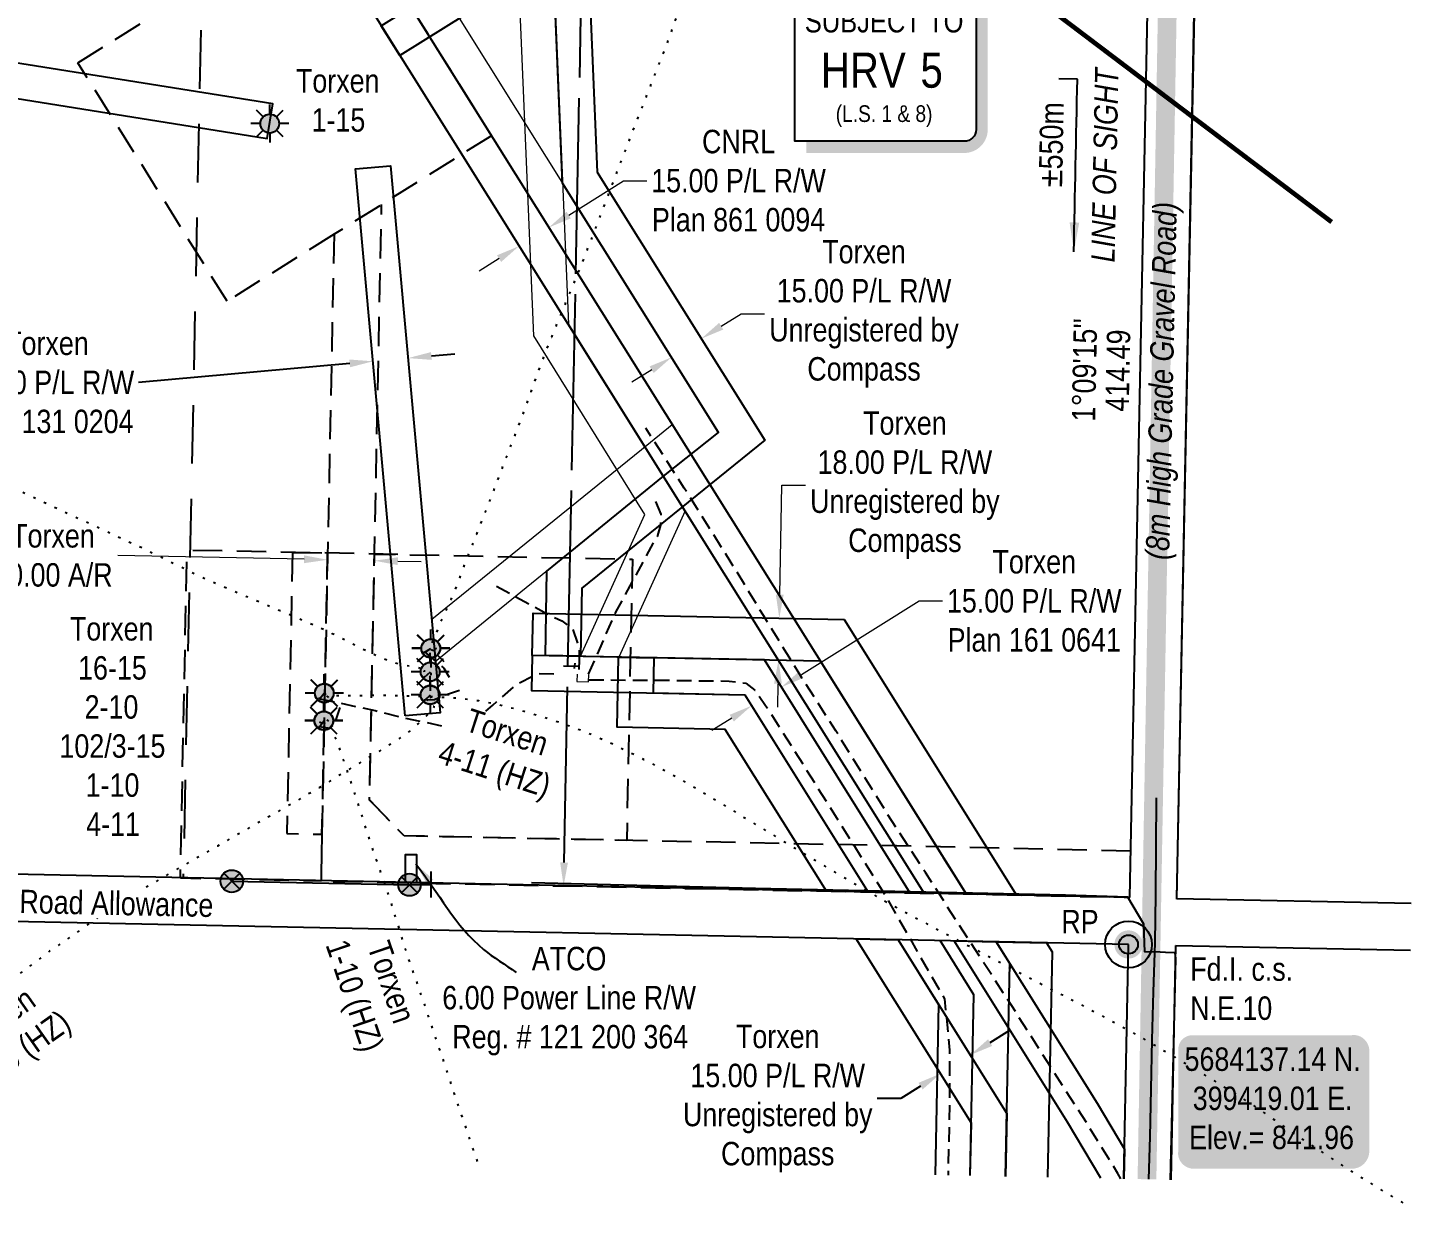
# Model space of a CAD drawing. Extents: x 396737 to 401088, y 5683157 to 5686607.
# Drawn here: x 398949 to 399540, y 5684015 to 5684528 of the extents above; entities that cross this region are included whole.
import ezdxf
from ezdxf.enums import TextEntityAlignment as Align

# ---------------------------------------------------------------- set-up
doc = ezdxf.new("R2010")
doc.units = 0
doc.header["$LTSCALE"] = 5
doc.header["$PDSIZE"] = 0.5
for name, pattern in [('DASHDOT2', [12.7, 6.35, -3.175, 0, -3.175]), ('foc-ACCESSROAD', [3.75, 2.5, -1.25]), ('foc-COORDS', [16.75, 15, -1.75]), ('foc-DOT', [1, 0.2, -0.8]), ('foc-FLOWLINE', [3.75, 2.5, -1.25]), ('foc-LSD', [8, 5, -3]), ('POWERLINE5', [7.8, 2.4, -0.6, 0.6, -0.6, 0.6, -0.6, 2.4]), ('UG_PIPE', [1.875, 1.25, -0.625])]:
    doc.linetypes.add(name, pattern=pattern)
doc.layers.get('Defpoints').update_dxf_attribs({"color": 9})
for name, color, linetype in [('35', 37, 'Continuous'), ('AB_SEC_N83UTMz12', 7, 'Continuous'), ('ABADATA-DRILL', 8, 'foc-DOT'), ('ABADATA-DRILL-T', 8, 'Continuous'), ('AS-FENCE', 48, 'foc-FENCE'), ('AS-PIPE-AG', 44, 'Continuous'), ('AS-PIPE-UG', 44, 'UG_PIPE'), ('AS-POWER', 104, 'foc-POWER'), ('AS-POWER-EXISTING', 72, 'POWERLINE5'), ('AS-ROADS', 254, 'Continuous'), ('AS-SYMBOL', 7, 'Continuous'), ('AS-WILDLIFE', 131, 'DASHDOT2'), ('C-AR', 13, 'foc-ACCESSROAD'), ('C-RW', 13, 'Continuous'), ('C-WS', 13, 'foc-ACCESSROAD'), ('CG-NOTES', 7, 'Continuous'), ('CTW', 7, 'Continuous'), ('DETAIL-T', 7, 'Continuous'), ('F-EZE', 190, 'foc-FLOWLINE'), ('F-RW', 190, 'Continuous'), ('L-BD', 7, 'Continuous'), ('L-MON', 1, 'Continuous'), ('L-ROAD-T', 7, 'Continuous'), ('L-SEC', 7, 'Continuous'), ('L-SECTION-LSD', 7, 'foc-LSD'), ('P-OFFSETS', 7, 'foc-COORDS')]:
    doc.layers.add(name, color=color, linetype=linetype)
for name, color, linetype, lineweight in [('AS-GENERAL', 48, 'Continuous', 18), ('C-AR-T', 13, 'Continuous', 9), ('C-RW-T', 13, 'Continuous', 9), ('C-WS-T', 13, 'Continuous', 9), ('F-EZE-T', 190, 'Continuous', 9), ('F-RW-T', 190, 'Continuous', 9)]:
    doc.layers.add(name, color=color, linetype=linetype, lineweight=lineweight)
doc.styles.add('80', font='ARIALN.TTF', dxfattribs={"height": 10})
doc.styles.add('80CG', font='ARIALN.TTF', dxfattribs={"height": 10})
doc.styles.add('80L', font='ARIALN.TTF', dxfattribs={"height": 10})
doc.styles.add('foc-LtypeFont', font='ARIALN.TTF', dxfattribs={"height": 7.35})
doc.styles.add('HRV', font='ARIALN.TTF', dxfattribs={"height": 3})
doc.linetypes.add('foc-FENCE', pattern='A,10,-1,["X",foc-LtypeFont,S=0.2,R=0,X=-0.625,Y=-0.75],-1.24', length=12.24)
doc.linetypes.add('foc-POWER', pattern='A,6,-1,["P",foc-LtypeFont,S=0.2,R=0,X=-0.625,Y=-0.75],-1.24,4', length=12.24)
doc.dimstyles.new('CG2011', dxfattribs={"dimscale": 5, "dimtxt": 9, "dimasz": 2, "dimexe": 0.2, "dimexo": 0.0625, "dimgap": 0.5, "dimtad": 0, "dimtih": 1, "dimtoh": 1, "dimzin": 0, "dimdsep": 46, "dimtxsty": '80CG', "dimcen": 0.1, "dimse1": 1, "dimse2": 1, "dimclrd": 256, "dimclrt": 256, "dimaunit": 1, "dimadec": 4, "dimazin": 0, "dimtfac": 0.06, "dimtofl": 0, "dimtmove": 0, "dimatfit": 1, "dimfxl": 0.2, "dimtolj": 1, "dimtzin": 0, "dimlwd": -1, "dimarcsym": 0})
doc.dimstyles.new('COMPASS', dxfattribs={"dimscale": 5, "dimtxt": 10, "dimasz": 2.5, "dimexe": 0.2, "dimexo": 0.0625, "dimgap": 0.5, "dimtad": 0, "dimtih": 1, "dimtoh": 1, "dimzin": 0, "dimdsep": 46, "dimtxsty": '80', "dimcen": 0.1, "dimse1": 1, "dimse2": 1, "dimclrd": 256, "dimclrt": 256, "dimaunit": 1, "dimadec": 4, "dimazin": 0, "dimtfac": 0.06, "dimtofl": 0, "dimtmove": 0, "dimatfit": 1, "dimfxl": 0.2, "dimtolj": 1, "dimtzin": 0, "dimlwd": -1, "dimarcsym": 0})
doc.dimstyles.new('Compass 5 000', dxfattribs={"dimscale": 5, "dimtxt": 9, "dimasz": 2, "dimexe": 0.2, "dimexo": 0.0625, "dimgap": 0.5, "dimtad": 0, "dimtih": 1, "dimtoh": 1, "dimzin": 0, "dimdsep": 46, "dimtxsty": '80CG', "dimcen": 0.1, "dimse1": 1, "dimse2": 1, "dimclrd": 256, "dimclrt": 256, "dimaunit": 1, "dimadec": 4, "dimazin": 0, "dimtfac": 0.06, "dimtofl": 0, "dimtmove": 0, "dimatfit": 1, "dimfxl": 0.2, "dimtolj": 1, "dimtzin": 0, "dimlwd": -1, "dimarcsym": 0})

# ---------------------------------------------------------------- blocks, each defined once
blk = doc.blocks.new('*D432')
at = {"layer": 'C-RW', "transparency": 16777216}
for p, q in [((399121.65, 5684388.23), (399131.6, 5684389.13)), ((399086.8, 5684385.07), (398996.74, 5684376.91))]:
    blk.add_line(p, q, dxfattribs=at)
for points in [[(399121.49, 5684389.89), (399121.8, 5684386.57), (399111.69, 5684387.33)], [(399086.65, 5684386.73), (399086.95, 5684383.41), (399096.76, 5684385.97)]]:
    blk.add_solid(points, dxfattribs=at)
at = {"layer": 'Defpoints', "color": 0, "transparency": 16777216}
for p in [(399096.76, 5684385.97), (399099.07, 5684360.47), (399114, 5684361.83)]:
    blk.add_point(p, dxfattribs=at)
at = {"layer": 'C-RW', "transparency": 16777216, "insert": (398957.66, 5684376.91), "char_height": 10, "attachment_point": 5, "style": '80CG'}
blk.add_mtext('\\A1;Torxen\\P15.00 P/L R/W\\PPlan 131 0204', dxfattribs=at)
blk = doc.blocks.new('POWERPOLE')
h = blk.add_hatch(color=255)
edge = h.paths.add_edge_path()
edge.add_arc((0, 0), 0.96, 0, 360)
at = {"linetype": 'Continuous'}
for p, q in [((0.68, -0.68), (-0.68, 0.68)), ((-0.68, -0.68), (0.68, 0.68))]:
    blk.add_line(p, q, dxfattribs=at)
blk.add_circle((0, 0), 0.96, dxfattribs=at)
blk = doc.blocks.new('HRV')
blk.add_lwpolyline([(-35.14, 31.6), (37.21, 31.6), (37.21, -25.54, -0.414214), (32.21, -30.54), (-40.14, -30.54), (-40.14, 26.6, -0.414214)], format="xyb", close=True)
at = {"const_width": 5, "flags": 128}
blk.add_lwpolyline([(-35.14, -33.04), (32.21, -33.04, 0.414214), (39.71, -25.54), (39.71, 26.6)], format="xyb", dxfattribs=at)
at = {"style": '80L'}
blk.add_text('SUBJECT TO', height=9.5, dxfattribs=at).set_placement((-2.01, 13.06), align=Align.BOTTOM_CENTER)
blk.add_attdef('(N.W.1/4 00)', text='', height=7.12, dxfattribs=at).set_placement((-2.01, -24.45), align=Align.BOTTOM_CENTER)
at = {"layer": 'CTW', "color": 3, "style": 'HRV'}
blk.add_text('HRV', height=15, dxfattribs=at).set_placement((-10.88, -0.18), align=Align.MIDDLE_CENTER)
blk.add_attdef('0', text='', height=15, dxfattribs=at).set_placement((18.28, -0.18), align=Align.MIDDLE_CENTER)
blk = doc.blocks.new('*D424')
at = {"layer": 'C-AR-T', "transparency": 16777216}
for p, q in [((399067.35, 5684301.49), (398987.96, 5684303.09)), ((399107.34, 5684300.68), (399117.34, 5684300.48))]:
    blk.add_line(p, q, dxfattribs=at)
for points in [[(399067.38, 5684303.15), (399067.31, 5684299.82), (399077.35, 5684301.28)], [(399107.37, 5684302.34), (399107.31, 5684299.01), (399097.34, 5684300.88)]]:
    blk.add_solid(points, dxfattribs=at)
at = {"layer": 'Defpoints', "color": 0, "transparency": 16777216}
for p in [(399077.35, 5684301.28), (399076.61, 5684264.95), (399096.61, 5684264.55)]:
    blk.add_point(p, dxfattribs=at)
at = {"layer": 'C-AR-T', "transparency": 16777216, "insert": (398960.22, 5684303.09), "char_height": 10, "attachment_point": 5, "style": '80CG'}
blk.add_mtext('\\A1;Torxen\\P20.00 A/R', dxfattribs=at)
blk = doc.blocks.new('*D429')
at = {"layer": 'C-RW-T', "transparency": 16777216}
for p, q in [((399279.47, 5684252.27), (399329.72, 5684283.7)), ((399329.72, 5684283.7), (399339.72, 5684283.7)), ((399249.8, 5684233.71), (399241.32, 5684228.41))]:
    blk.add_line(p, q, dxfattribs=at)
for points in [[(399278.58, 5684253.68), (399280.35, 5684250.86), (399270.99, 5684246.97)], [(399248.91, 5684235.13), (399250.68, 5684232.3), (399258.28, 5684239.02)]]:
    blk.add_solid(points, dxfattribs=at)
at = {"layer": 'Defpoints', "color": 0, "transparency": 16777216}
for p in [(399270.99, 5684246.97), (399293.94, 5684210.26), (399281.23, 5684202.31)]:
    blk.add_point(p, dxfattribs=at)
at = {"layer": 'C-RW-T', "transparency": 16777216, "insert": (399378.81, 5684283.7), "char_height": 10, "attachment_point": 5, "style": '80CG'}
blk.add_mtext('\\A1;Torxen\\P15.00 P/L R/W\\PPlan 161 0641', dxfattribs=at)
blk = doc.blocks.new('*D431')
at = {"layer": 'Defpoints', "color": 0, "transparency": 16777216}
for p in [(399148.02, 5684480.95), (399135.29, 5684472.98), (399171.74, 5684443.05)]:
    blk.add_point(p, dxfattribs=at)
at = {"layer": 'F-RW-T', "transparency": 16777216}
for p, q in [((399180.21, 5684448.36), (399203.59, 5684462.99)), ((399203.59, 5684462.99), (399213.59, 5684462.99)), ((399150.54, 5684429.78), (399142.06, 5684424.48))]:
    blk.add_line(p, q, dxfattribs=at)
for points in [[(399179.33, 5684449.77), (399181.1, 5684446.94), (399171.74, 5684443.05)], [(399149.65, 5684431.19), (399151.42, 5684428.37), (399159.01, 5684435.09)]]:
    blk.add_solid(points, dxfattribs=at)
at = {"layer": 'F-RW-T', "transparency": 16777216, "insert": (399252.68, 5684462.99), "char_height": 10, "attachment_point": 5, "style": '80CG'}
blk.add_mtext('\\A1;CNRL\\P15.00 P/L R/W\\PPlan 861 0094', dxfattribs=at)
blk = doc.blocks.new('*U423')
at = {"color": 72}
blk.add_line((0.01, -1.1), (-0.01, 1.1), dxfattribs=at)
at = {"layer": 'AS-SYMBOL', "color": 72, "flags": 128}
blk.add_lwpolyline([(-1.86, -0.01), (0, 0)], dxfattribs=at)
blk = doc.blocks.new('GAS')
h = blk.add_hatch(color=255)
h.dxf.hatch_style = 1
edge = h.paths.add_edge_path()
edge.add_arc((0, 0), 0.9, 0, 360)
for p, q in [((0, 0.81), (0, 1.62)), ((-0.81, 0), (-1.62, 0)), ((-0.57, 0.57), (-1.14, 1.14)), ((0.57, 0.57), (1.14, 1.14)), ((1.62, 0), (0.81, 0)), ((-0.57, -0.57), (-1.14, -1.14)), ((0, -0.81), (0, -1.62)), ((1.14, -1.14), (0.57, -0.57))]:
    blk.add_line(p, q)
blk.add_circle((0, 0), 0.8)
blk = doc.blocks.new('fdia')
at = {"color": 255, "const_width": 1}
blk.add_lwpolyline([(-0.5, 0, 1), (0.5, 0, 1)], format="xyb", close=True, dxfattribs=at)
blk = doc.blocks.new('Fdiaa')
blk.add_blockref('fdia', (0, 0))
blk = doc.blocks.new('fdib')
at = {"color": 1, "const_width": 1.6}
blk.add_lwpolyline([(-0.4, 0, 1), (0.4, 0, 1)], format="xyb", close=True, dxfattribs=at)
at = {"color": 1}
blk.add_circle((0, 0), 0.8, dxfattribs=at)
blk = doc.blocks.new('Fdibb')
blk.add_blockref('fdib', (0, 0))
blk = doc.blocks.new('fdicc')
for name in ['Fdibb', 'Fdiaa']:
    blk.add_blockref(name, (0, 0))
blk = doc.blocks.new('FDI')
blk.add_blockref('fdicc', (0, 0))
blk = doc.blocks.new('*D439')
at = {"layer": 'C-RW-T', "transparency": 16777216}
for p, q in [((399270.25, 5684286.39), (399271.18, 5684333.1)), ((399271.18, 5684333.1), (399281.18, 5684333.1)), ((399269.49, 5684248.4), (399269.29, 5684238.4))]:
    blk.add_line(p, q, dxfattribs=at)
for points in [[(399268.58, 5684286.42), (399271.91, 5684286.35), (399270.05, 5684276.39)], [(399267.82, 5684248.43), (399271.15, 5684248.37), (399269.69, 5684258.4)]]:
    blk.add_solid(points, dxfattribs=at)
at = {"layer": 'Defpoints', "color": 0, "transparency": 16777216}
for p in [(399236.23, 5684277.06), (399270.05, 5684276.39), (399235.87, 5684259.08)]:
    blk.add_point(p, dxfattribs=at)
at = {"layer": 'C-RW-T', "transparency": 16777216, "insert": (399323.62, 5684333.1), "char_height": 10, "attachment_point": 5, "style": '80CG'}
blk.add_mtext('\\A1;Torxen\\P18.00 P/L R/W\\PUnregistered by\\PCompass', dxfattribs=at)
blk = doc.blocks.new('*D495')
at = {"layer": 'Defpoints', "color": 0, "transparency": 16777216}
for p in [(399193.63, 5684906.96), (399178.05, 5684162.11), (399178.8, 5684162.1)]:
    blk.add_point(p, dxfattribs=at)
at = {"layer": 'P-OFFSETS', "transparency": 16777216}
for p, q in [((399192.68, 5684896.97), (399191.19, 5684821.97)), ((399178.25, 5684172.11), (399189.12, 5684717.97))]:
    blk.add_line(p, q, dxfattribs=at)
for points in [[(399191.01, 5684897.01), (399194.35, 5684896.94), (399192.88, 5684906.97)], [(399176.58, 5684172.15), (399179.91, 5684172.08), (399178.05, 5684162.11)]]:
    blk.add_solid(points, dxfattribs=at)
at = {"layer": 'P-OFFSETS', "transparency": 16777216, "insert": (399190.15, 5684769.97), "char_height": 10, "attachment_point": 5, "rotation": 90, "style": '80CG', "bg_fill": 3, "box_fill_scale": 1.1, "bg_fill_color": 256, "bg_fill_true_color": 13158600, "bg_fill_transparency": 0}
blk.add_mtext('\\A1;{\\fArial Narrow|b1|i0|c0|p34;\\H1.4x;\\C14;745.5 N. calc.}', dxfattribs=at)
blk = doc.blocks.new('*U504')
h = blk.add_hatch(color=254)
edge = h.paths.add_edge_path()
edge.add_line((-34, -28.5), (34, -28.5))
edge.add_arc((34, -22.5), 6, 270, 360)
edge.add_line((40, -22.5), (40, 21))
edge.add_arc((34, 21), 6, 0, 90)
edge.add_line((34, 27), (-34, 27))
edge.add_arc((-34, 21), 6, 90, 180)
edge.add_line((-40, 21), (-40, -22.5))
edge.add_arc((-34, -22.5), 6, 180, 270)
at = {"color": 1, "flags": 128}
blk.add_lwpolyline([(-34, -28.5, 3, 3, 0), (34, -28.5, 3, 3, 0.414214), (40, -22.5, 3, 3, 0), (40, 21, 3, 0, 0.414214), (34, 27, 0, 0, 0), (-34, 27, 0, 0, 0.414214), (-40, 21, 0, 0, 0), (-40, -22.5, 0, 3, 0.414214)], format="xyseb", close=True, dxfattribs=at)
blk.add_lwpolyline([(-25.41, 0, 0, 10, 0), (0, 0, 5, 5, 0)], format="xyseb", dxfattribs=at)
at = {"color": 1, "style": '80'}
blk.add_attdef('ENTER_TEXT_001', (-36.33, -5), '', height=10, dxfattribs=at)
blk = doc.blocks.new('*D505')
at = {"layer": 'C-RW', "transparency": 16777216}
for p, q in [((399359.98, 5684095.26), (399368.46, 5684100.56)), ((399330.31, 5684076.7), (399321.83, 5684071.4)), ((399321.83, 5684071.4), (399311.83, 5684071.4))]:
    blk.add_line(p, q, dxfattribs=at)
for points in [[(399359.1, 5684096.67), (399360.87, 5684093.84), (399351.5, 5684089.95)], [(399329.43, 5684078.11), (399331.2, 5684075.29), (399338.79, 5684082)]]:
    blk.add_solid(points, dxfattribs=at)
at = {"layer": 'Defpoints', "color": 0, "transparency": 16777216}
for p in [(399328.91, 5684126.08), (399316.2, 5684118.13), (399338.79, 5684082)]:
    blk.add_point(p, dxfattribs=at)
at = {"layer": 'C-RW', "transparency": 16777216, "insert": (399269.39, 5684071.4), "char_height": 10, "attachment_point": 5, "style": '80CG'}
blk.add_mtext('\\A1;Torxen\\P15.00 P/L R/W\\PUnregistered by\\PCompass ', dxfattribs=at)
blk = doc.blocks.new('*D520')
at = {"layer": 'C-AR-T', "transparency": 16777216}
for p, q in [((399245.28, 5684400.93), (399253.75, 5684406.24)), ((399253.75, 5684406.24), (399263.75, 5684406.24)), ((399215.62, 5684382.37), (399207.14, 5684377.06))]:
    blk.add_line(p, q, dxfattribs=at)
for points in [[(399244.39, 5684402.35), (399246.16, 5684399.52), (399236.8, 5684395.63)], [(399214.73, 5684383.78), (399216.5, 5684380.96), (399224.09, 5684387.67)]]:
    blk.add_solid(points, dxfattribs=at)
at = {"layer": 'Defpoints', "color": 0, "transparency": 16777216}
for p in [(399236.8, 5684395.63), (399238.46, 5684392.97), (399225.75, 5684385.02)]:
    blk.add_point(p, dxfattribs=at)
at = {"layer": 'C-AR-T', "transparency": 16777216, "insert": (399306.2, 5684406.24), "char_height": 10, "attachment_point": 5, "style": '80CG'}
blk.add_mtext('\\A1;Torxen\\P15.00 P/L R/W\\PUnregistered by\\PCompass', dxfattribs=at)

msp = doc.modelspace()

# ---------------------------------------------------------------- linework, layer by layer
msp.add_line((399397.184, 5684506.3), (399389.302, 5684506.46))
at = {"layer": '35', "color": 3}
msp.add_circle((399419.009, 5684137.135), 9.996, dxfattribs=at)
at = {"layer": 'AB_SEC_N83UTMz12'}
msp.add_line((399439.646, 5684156.479), (399447.46, 5684558.915), dxfattribs=at)
at = {"layer": 'ABADATA-DRILL', "flags": 128}
for points in [[(399121.57, 5684263.01), (399122.989, 5684262.442), (399123.385, 5684262.254), (399123.595, 5684262.23), (399123.657, 5684262.339), (399123.699, 5684262.438), (399123.739, 5684262.447), (399123.747, 5684262.347), (399123.735, 5684262.277), (399123.826, 5684262.285), (399123.938, 5684262.403), (399124.131, 5684262.569), (399124.395, 5684262.764), (399124.589, 5684262.95), (399124.791, 5684263.057), (399124.595, 5684263.24), (399123.868, 5684263.405), (399123.256, 5684263.317), (399123.082, 5684263.1), (399123.188, 5684262.928), (399123.277, 5684262.886), (399123.228, 5684262.937), (399123.031, 5684263.091), (399122.874, 5684263.244), (399122.757, 5684263.367), (399122.571, 5684263.58), (399122.395, 5684263.794), (399122.238, 5684263.937), (399122.071, 5684264.07), (399121.904, 5684264.224), (399121.785, 5684264.306), (399121.686, 5684264.358), (399121.607, 5684264.39), (399121.568, 5684264.43), (399121.571, 5684264.61), (399121.701, 5684265.088), (399122.006, 5684265.882), (399122.508, 5684266.992), (399123.167, 5684268.46), (399123.914, 5684270.305), (399124.767, 5684272.489), (399125.815, 5684274.939), (399127.06, 5684277.705), (399128.502, 5684280.837), (399130.082, 5684284.356), (399131.698, 5684288.185), (399132.625, 5684290.557), (399133.29, 5684292.325), (399134.969, 5684296.822), (399136.834, 5684301.657), (399138.856, 5684306.788), (399140.973, 5684312.187), (399143.205, 5684317.854), (399145.563, 5684323.809), (399148.006, 5684330.062), (399150.516, 5684336.604), (399153.101, 5684343.414), (399155.79, 5684350.452), (399156.085, 5684351.207), (399158.573, 5684357.699), (399161.391, 5684365.185), (399164.184, 5684372.931), (399167.022, 5684380.887), (399170.051, 5684388.949), (399172.966, 5684396.283), (399173.282, 5684397.067), (399176.623, 5684405.223), (399180.025, 5684413.377), (399181.148, 5684416.055), (399183.416, 5684421.542), (399186.761, 5684429.847), (399190.048, 5684438.304), (399193.358, 5684446.911), (399196.68, 5684455.607), (399200.004, 5684464.403), (399203.389, 5684473.218), (399206.804, 5684482.053), (399209.881, 5684490.013), (399214.99, 5684503.075), (399218.432, 5684511.789), (399221.825, 5684520.534), (399225.049, 5684529.332), (399228.025, 5684538.215), (399230.802, 5684547.182), (399233.41, 5684556.172), (399235.789, 5684565.247), (399237.9, 5684574.387), (399239.841, 5684583.551), (399241.553, 5684592.779), (399242.976, 5684602.033), (399244.239, 5684611.33), (399245.263, 5684620.651), (399246.037, 5684629.978), (399247.026, 5684648.692), (399247.375, 5684667.419), (399247.355, 5684686.163), (399247.284, 5684704.898), (399247.274, 5684723.652), (399247.233, 5684742.406), (399247.162, 5684761.131), (399247.212, 5684779.874), (399247.411, 5684798.614), (399247.65, 5684817.333), (399247.87, 5684836.072), (399248.009, 5684854.813), (399248.059, 5684873.555), (399248.228, 5684892.306), (399248.448, 5684911.045), (399248.567, 5684929.796), (399248.497, 5684948.551), (399248.276, 5684967.309), (399248.136, 5684986.066), (399248.106, 5685004.81), (399248.015, 5685023.555), (399247.815, 5685042.313), (399247.686, 5685061.169), (399247.771, 5685080.171), (399247.974, 5685099.111), (399248.129, 5685118.102), (399248.233, 5685137.103), (399248.431, 5685156.793), (399248.806, 5685175.769), (399249.13, 5685194.777), (399249.464, 5685213.724), (399249.858, 5685232.69), (399250.082, 5685251.659), (399250.196, 5685270.64), (399250.32, 5685289.612), (399250.514, 5685308.601), (399250.648, 5685327.573), (399250.893, 5685346.581), (399251.247, 5685365.568), (399251.461, 5685384.538), (399251.695, 5685403.517), (399251.979, 5685422.485), (399252.213, 5685441.454), (399252.517, 5685460.432), (399252.761, 5685479.41), (399252.935, 5685499.391), (399253.179, 5685517.35), (399253.423, 5685536.298), (399253.737, 5685555.286), (399254.161, 5685574.241), (399254.554, 5685593.187), (399254.938, 5685612.123), (399255.312, 5685631.09), (399255.476, 5685650.06), (399255.459, 5685668.994), (399255.422, 5685687.928), (399255.374, 5685700.702), (399255.371, 5685703.102)], [(399121.372, 5684253.002), (399121.4, 5684252.371), (399121.398, 5684252.271), (399121.483, 5684252.029), (399121.329, 5684251.822), (399120.887, 5684251.751), (399120.499, 5684251.819), (399120.222, 5684251.964), (399119.845, 5684252.132), (399119.397, 5684252.271), (399119.069, 5684252.377), (399118.751, 5684252.483), (399118.652, 5684252.515), (399118.743, 5684252.584), (399118.737, 5684252.774), (399118.763, 5684253.093), (399118.769, 5684253.383), (399118.771, 5684253.483), (399118.692, 5684253.525), (399118.544, 5684253.638), (399118.507, 5684253.769), (399118.558, 5684253.807), (399118.628, 5684253.836), (399118.709, 5684253.904), (399118.79, 5684253.923), (399118.898, 5684253.851), (399119.067, 5684253.767), (399119.317, 5684253.753), (399119.548, 5684253.808), (399119.701, 5684253.945), (399119.792, 5684254.023), (399119.894, 5684254.111), (399119.856, 5684254.212), (399119.657, 5684254.276), (399119.457, 5684254.3), (399119.288, 5684254.343), (399119.14, 5684254.426), (399119.1, 5684254.447), (399118.603, 5684254.587), (399117.388, 5684254.881), (399115.446, 5684255.279), (399112.804, 5684255.731), (399109.556, 5684256.335), (399105.695, 5684257.362), (399101.256, 5684258.949), (399096.387, 5684261.126), (399091.288, 5684263.717), (399085.714, 5684266.627), (399079.384, 5684269.743), (399072.515, 5684272.879), (399065.137, 5684276.105), (399057.082, 5684279.504), (399048.383, 5684283.166), (399039.178, 5684287.059), (399029.527, 5684291.17), (399019.545, 5684295.757), (399009.323, 5684300.84), (398998.704, 5684306.04), (398987.653, 5684311.159), (398976.483, 5684316.34), (398965.254, 5684321.582), (398953.837, 5684326.948), (398942.221, 5684332.328), (398930.444, 5684337.652), (398918.712, 5684343.264), (398913.503, 5684345.897), (398887.693, 5684358.848), (398879.283, 5684362.985), (398870.873, 5684367.122), (398862.535, 5684371.387), (398854.271, 5684375.801), (398846.1, 5684380.412), (398838.053, 5684385.202), (398832.737, 5684388.487), (398830.099, 5684390.16), (398822.269, 5684395.305), (398814.593, 5684400.677), (398807.062, 5684406.247), (398799.674, 5684412.024), (398792.461, 5684418.007), (398785.401, 5684424.167), (398778.505, 5684430.515), (398771.812, 5684437.068), (398765.345, 5684443.846), (398759.05, 5684450.792), (398752.98, 5684457.923), (398747.113, 5684465.23), (398741.469, 5684472.703), (398736.089, 5684480.38), (398730.953, 5684488.213), (398726.019, 5684496.182), (398721.166, 5684504.199), (398716.252, 5684512.197), (398711.319, 5684520.166), (398706.415, 5684528.144), (398701.532, 5684536.142), (398696.608, 5684544.131), (398691.613, 5684552.061), (398686.487, 5684559.893), (398681.269, 5684567.668), (398676.031, 5684575.443), (398670.753, 5684583.198), (398665.444, 5684590.914), (398660.145, 5684598.64), (398649.721, 5684614.229), (398639.488, 5684629.913), (398629.157, 5684645.72), (398618.851, 5684661.706), (398608.544, 5684677.693), (398598.226, 5684693.629), (398587.642, 5684710.271), (398577.405, 5684726.266), (398567.178, 5684742.27), (398556.962, 5684758.275), (398546.664, 5684774.211), (398536.428, 5684790.226), (398526.333, 5684806.338), (398525.475, 5684807.69)], [(399121.177, 5684243.105), (399121.206, 5684243.074), (399121.265, 5684242.993), (399121.252, 5684242.853), (399121.267, 5684242.573), (399121.38, 5684242.241), (399121.457, 5684242.069), (399121.601, 5684241.786), (399121.727, 5684241.574), (399121.676, 5684241.515), (399121.524, 5684241.438), (399121.443, 5684241.389), (399121.402, 5684241.32), (399121.341, 5684241.261), (399121.261, 5684241.263), (399121.151, 5684241.255), (399121.081, 5684241.256), (399121.022, 5684241.308), (399119.972, 5684242.348), (399119.814, 5684242.442), (399119.581, 5684242.286), (399119.347, 5684242.111), (399119.395, 5684242.01), (399119.486, 5684242.028), (399119.564, 5684241.946), (399119.7, 5684241.744), (399119.965, 5684241.488), (399120.34, 5684241.251), (399120.687, 5684241.074), (399121.014, 5684240.908), (399121.391, 5684240.75), (399121.739, 5684240.643), (399121.996, 5684240.528), (399122.063, 5684240.327), (399122.008, 5684240.088), (399121.902, 5684239.79), (399121.796, 5684239.512), (399121.878, 5684239.08), (399122.352, 5684238.791), (399122.662, 5684238.785), (399122.654, 5684238.385), (399122.053, 5684237.327), (399120.651, 5684235.714), (399118.52, 5684233.615), (399115.921, 5684231.186), (399112.798, 5684228.527), (399109.032, 5684225.741), (399104.665, 5684222.846), (399099.722, 5684219.723), (399094.044, 5684216.335), (399087.669, 5684212.589), (399080.906, 5684208.432), (399073.757, 5684203.992), (399057.68, 5684194.657), (399048.85, 5684189.7), (399039.776, 5684184.498), (399030.357, 5684179.073), (399020.495, 5684173.466), (399010.218, 5684167.617), (398999.864, 5684161.47), (398989.546, 5684155.062), (398979.274, 5684148.473), (398958.82, 5684134.264), (398948.628, 5684126.663), (398938.305, 5684119.005), (398927.706, 5684111.513), (398919.676, 5684106.05), (398907.219, 5684097.694), (398902.359, 5684094.179), (398895.21, 5684088.719), (398887.21, 5684082.725), (398880.11, 5684077.194), (398873.254, 5684071.368), (398865.889, 5684064.602), (398859.376, 5684058.399), (398852.246, 5684051.379), (398849.855, 5684048.875)], [(399075.802, 5684244.333), (399075.802, 5684244.333), (399076.695, 5684243.936), (399076.813, 5684243.883), (399076.863, 5684243.862), (399077.281, 5684243.744), (399077.445, 5684243.951), (399077.45, 5684244.231), (399077.294, 5684244.434), (399077.267, 5684244.545), (399077.48, 5684244.7), (399077.544, 5684244.909), (399077.382, 5684244.832), (399077.114, 5684244.407), (399076.843, 5684243.853), (399076.824, 5684243.393), (399077.097, 5684243.058), (399077.453, 5684242.85), (399077.791, 5684242.724), (399077.902, 5684242.802), (399077.746, 5684242.975), (399077.647, 5684243.037), (399077.637, 5684243.047), (399077.667, 5684243.036), (399077.907, 5684243.052), (399078.519, 5684243.109), (399078.539, 5684243.109), (399079.511, 5684243.21), (399080.883, 5684243.333), (399082.615, 5684243.409), (399084.675, 5684243.388), (399087.075, 5684243.351), (399089.825, 5684243.347), (399092.957, 5684243.405), (399096.46, 5684243.496), (399100.311, 5684243.52), (399104.47, 5684243.448), (399108.938, 5684243.31), (399113.706, 5684243.156), (399118.774, 5684242.996), (399124.152, 5684242.82), (399129.827, 5684242.538), (399135.788, 5684242.01), (399141.933, 5684241.169), (399148.211, 5684239.985), (399154.592, 5684238.479), (399161.188, 5684236.678), (399168.098, 5684234.611), (399175.244, 5684232.3), (399182.555, 5684229.715), (399189.879, 5684226.81), (399197.265, 5684223.514), (399204.696, 5684219.937), (399212.212, 5684216.128), (399219.835, 5684212.127), (399227.503, 5684207.895), (399235.146, 5684203.423), (399242.778, 5684198.862), (399250.378, 5684194.221), (399257.977, 5684189.55), (399265.617, 5684184.919), (399273.298, 5684180.296), (399280.998, 5684175.684), (399288.699, 5684171.061), (399296.439, 5684166.447), (399304.2, 5684161.863), (399311.993, 5684157.369), (399319.839, 5684153.023), (399327.717, 5684148.767), (399335.566, 5684144.601), (399343.446, 5684140.455), (399351.316, 5684136.309), (399359.195, 5684132.143), (399367.084, 5684127.967), (399374.984, 5684123.82), (399382.865, 5684119.734), (399390.795, 5684115.627), (399398.725, 5684111.48), (399406.723, 5684107.231), (399414.748, 5684102.862), (399422.782, 5684098.383), (399424.424, 5684097.46), (399430.832, 5684093.783), (399438.861, 5684089.054), (399446.887, 5684084.215), (399450.149, 5684082.24), (399461.247, 5684075.48), (399465.625, 5684072.783), (399473.445, 5684067.638), (399481.25, 5684062.243), (399488.977, 5684056.929), (399496.765, 5684051.695), (399504.684, 5684046.478), (399512.664, 5684041.339), (399520.686, 5684036.26), (399528.719, 5684031.261), (399536.775, 5684026.441), (399537.085, 5684026.259)], [(399075.565, 5684232.324), (399075.565, 5684232.324), (399076.039, 5684231.514), (399076.195, 5684231.261), (399076.507, 5684230.895), (399076.984, 5684230.745), (399077.429, 5684230.947), (399077.774, 5684231.23), (399078.13, 5684231.503), (399078.526, 5684231.835), (399078.344, 5684232.249), (399077.484, 5684232.726), (399076.552, 5684233.154), (399075.578, 5684233.494), (399074.696, 5684233.371), (399074.064, 5684232.793), (399073.914, 5684232.256), (399074.267, 5684231.929), (399074.774, 5684231.739), (399075.291, 5684231.619), (399075.801, 5684231.599), (399076.342, 5684231.628), (399076.572, 5684231.644), (399076.692, 5684231.631), (399076.801, 5684231.569), (399076.918, 5684231.457), (399077.319, 5684230.959), (399077.329, 5684230.959), (399077.923, 5684230.147), (399078.641, 5684229.012), (399079.453, 5684227.586), (399080.348, 5684225.828), (399081.257, 5684223.75), (399082.14, 5684221.362), (399083.067, 5684218.663), (399084.098, 5684215.632), (399085.272, 5684212.278), (399086.52, 5684208.633), (399087.803, 5684204.677), (399089.18, 5684200.459), (399090.661, 5684195.929), (399092.245, 5684191.077), (399093.885, 5684185.973), (399095.57, 5684180.649), (399097.431, 5684175.101), (399099.507, 5684169.269), (399101.648, 5684163.236), (399103.783, 5684156.872), (399105.834, 5684150.311), (399107.871, 5684143.549), (399110.034, 5684136.565), (399112.412, 5684129.367), (399114.988, 5684122.025), (399117.648, 5684114.391), (399120.284, 5684106.557), (399122.937, 5684098.583), (399125.698, 5684090.477), (399128.505, 5684082.21), (399131.29, 5684073.774), (399134.151, 5684065.196), (399137.071, 5684056.547), (399139.36, 5684049.86), (399140.07, 5684047.836), (399141.817, 5684042.842)]]:
    msp.add_lwpolyline(points, dxfattribs=at)
at = {"layer": 'AS-FENCE', "flags": 128}
for points in [[(399432.486, 5684133.854), (399426, 5684134.009), (399425.61, 5684145.808), (399418.784, 5684157.297), (399392.121, 5684158.145), (399259.867, 5684161.075), (399164.297, 5684163.463)], [(399436.965, 5684036.743), (399439.207, 5684131.153), (399438.972, 5684133.519), (399434.847, 5684133.701), (399432.486, 5684133.854)]]:
    msp.add_lwpolyline(points, dxfattribs=at)
at = {"layer": 'AS-GENERAL', "flags": 128}
msp.add_lwpolyline([(399183.865, 5684252.404), (399183.755, 5684249.273), (399188.711, 5684249.158), (399188.805, 5684252.303)], dxfattribs=at)
at = {"layer": 'AS-PIPE-AG', "flags": 128}
for points in [[(399121.343, 5684263.33), (399118.717, 5684261.695), (399118.495, 5684262.035)], [(399182.773, 5684257.132), (399182.591, 5684254.827)], [(399184.722, 5684258.527), (399184.582, 5684254.497)], [(399121.093, 5684253.324), (399118.633, 5684251.052), (399118.246, 5684251.458)], [(399184.597, 5684255.72), (399178.049, 5684255.886)], [(399075.896, 5684244.194), (399074.024, 5684241.928), (399073.495, 5684242.24)], [(399121.062, 5684243.475), (399118.695, 5684241.289), (399118.486, 5684241.532)], [(399075.705, 5684232.486), (399073.868, 5684229.833), (399073.539, 5684230.135)]]:
    msp.add_lwpolyline(points, dxfattribs=at)
at = {"layer": 'AS-PIPE-UG', "color": 44, "linetype": 'UG_PIPE', "flags": 128}
for points in [[(399415.806, 5684037.18), (399414.45, 5684039.417), (399402.12, 5684059.45), (399386.015, 5684084.511), (399365.615, 5684116.568), (399346.273, 5684146.266), (399338.048, 5684159.05), (399332.425, 5684167.874), (399325.646, 5684178.228), (399315.976, 5684193.135), (399310.806, 5684201.515), (399294.158, 5684228.238), (399279.657, 5684250.976), (399263.259, 5684277.541), (399249.131, 5684300.735), (399229.476, 5684331.897), (399213.121, 5684357.464)], [(399188.74, 5684252.475), (399200.35, 5684278.937), (399218.182, 5684311.698), (399219.578, 5684316.04), (399219.607, 5684320.688), (399216.282, 5684328.692)], [(399149.482, 5684290.041), (399170.973, 5684278.254), (399177.325, 5684275.177), (399181.777, 5684271.983), (399184.759, 5684263.504), (399184.737, 5684258.508)], [(399118.734, 5684261.943), (399126.928, 5684255.091), (399129.298, 5684251.258)], [(399074.045, 5684241.999), (399083.193, 5684240.04), (399097.645, 5684236.946), (399110.299, 5684233.777), (399128.397, 5684229.97), (399136.794, 5684229.424), (399147.795, 5684239.269), (399158.344, 5684248.314), (399167.388, 5684252.822), (399174.699, 5684252.576)], [(399118.736, 5684241.559), (399122.952, 5684241.613), (399127.222, 5684243.56), (399135.058, 5684246.077)], [(399188.89, 5684250.096), (399224.639, 5684249.833), (399248.636, 5684249.517), (399255.803, 5684248.595), (399259.671, 5684245.665), (399264.204, 5684239.139), (399276.232, 5684220.245), (399285.672, 5684205.195), (399314.219, 5684159.742), (399340.565, 5684113.878), (399342.652, 5684091.968), (399342.731, 5684069.157), (399342.033, 5684038.704)], [(399073.799, 5684230.173), (399078.503, 5684229.406), (399080.798, 5684232.225), (399082.745, 5684238.222)]]:
    msp.add_lwpolyline(points, dxfattribs=at)
at = {"layer": 'AS-POWER', "flags": 128}
msp.add_lwpolyline([(399036.486, 5684164.095), (399112.285, 5684162.632)], dxfattribs=at)
at = {"layer": 'AS-ROADS', "const_width": 7.997, "flags": 128}
msp.add_lwpolyline([(399426.891, 5684036.951), (399435.88, 5684554.472)], dxfattribs=at)
at = {"layer": 'AS-ROADS', "flags": 128}
msp.add_lwpolyline([(399430.828, 5684199.733), (399430.665, 5684179.099), (399430.469, 5684158.426), (399430.197, 5684137.87), (399429.6, 5684116.887), (399429.008, 5684096.511), (399428.522, 5684075.391), (399428.052, 5684055.126), (399427.611, 5684036.936)], dxfattribs=at)
at = {"layer": 'AS-WILDLIFE', "const_width": 2, "flags": 128}
msp.add_lwpolyline([(399295.754, 5684604.745), (399324.562, 5684582.333), (399505.652, 5684445.391)], dxfattribs=at)
at = {"layer": 'C-AR', "flags": 128}
for points in [[(399420.022, 5684176.89), (399330.532, 5684179.007), (399109.973, 5684183.463), (399095.279, 5684198.763), (399100.412, 5684452.854)], [(399080.152, 5684440.168), (399074.576, 5684164.174), (399330.095, 5684159.087), (399419.425, 5684157.239)]]:
    msp.add_lwpolyline(points, dxfattribs=at)
at = {"layer": 'C-RW', "flags": 128}
for points in [[(399173.48, 5684918.38), (399192.378, 5684466.605), (399263.929, 5684352.287), (399185.819, 5684289.178), (399185.276, 5684260.094), (399170.285, 5684260.388), (399170.958, 5684296.477), (399220.658, 5684336.927), (399244.168, 5684355.597), (399177.563, 5684462.013), (399158.499, 5684917.752)], [(399100.167, 5684529.159), (399134.858, 5684550.895), (399143.185, 5684566.696), (399128.537, 5684916.498), (399143.512, 5684917.125), (399158.326, 5684563.283), (399146.236, 5684540.333), (399108.126, 5684516.455)], [(399110.468, 5684234.65), (399089.318, 5684468.059), (399104.248, 5684469.411), (399125.398, 5684235.998)], [(399349.785, 5684158.679), (399287.633, 5684258.04), (399164.638, 5684260.501), (399164.998, 5684278.49), (399297.726, 5684275.834), (399371.286, 5684158.235)], [(399290.122, 5684159.819), (399246.925, 5684228.89), (399200.922, 5684229.785), (399201.516, 5684259.777), (399216.507, 5684259.48), (399216.21, 5684244.484), (399255.333, 5684243.723), (399308.033, 5684159.458)]]:
    msp.add_lwpolyline(points, close=True, dxfattribs=at)
for points in [[(398522.814, 5684683.696), (398702.264, 5684536.895), (399051.627, 5684481.051), (399053.993, 5684495.858), (398708.629, 5684551.062), (398523.179, 5684702.801)], [(399325.944, 5684159.096), (399263.744, 5684258.551), (399164.599, 5684260.5), (399164.304, 5684245.509), (399255.335, 5684243.72), (399308.033, 5684159.458)], [(399351.541, 5684038.508), (399351.987, 5684060.904), (399302.811, 5684139.531), (399302.811, 5684139.531), (399320.723, 5684139.167), (399367.067, 5684065.069), (399366.532, 5684038.198)], [(399320.723, 5684139.167), (399338, 5684111.543), (399336.549, 5684038.818)], [(399351.54, 5684038.508), (399353.08, 5684115.708), (399338.64, 5684138.797)], [(399366.533, 5684038.198), (399368.345, 5684129.002), (399362.529, 5684138.303), (399384.033, 5684137.857), (399386.441, 5684134.005), (399384.52, 5684037.826)]]:
    msp.add_lwpolyline(points, dxfattribs=at)
at = {"layer": 'C-WS'}
msp.add_lwpolyline([(399080.152, 5684440.168), (399034.561, 5684411.622), (398970.878, 5684513.33), (399083.604, 5684583.912), (399147.287, 5684482.204), (399080.152, 5684440.168)], dxfattribs=at)
at = {"layer": 'C-WS', "flags": 128}
for points in [[(399062.407, 5684304.449), (399059.983, 5684184.473), (399074.98, 5684184.17), (399074.576, 5684164.174), (399014.588, 5684165.386), (399017.416, 5684305.358)], [(399107.397, 5684303.54), (399017.416, 5684305.358)], [(399062.407, 5684304.449), (399059.983, 5684184.473), (399074.98, 5684184.17), (399077.404, 5684304.146)], [(399062.407, 5684304.449), (399077.404, 5684304.146)]]:
    msp.add_lwpolyline(points, dxfattribs=at)
msp.add_lwpolyline([(399207.377, 5684301.52), (399204.953, 5684181.544), (399109.973, 5684183.463), (399095.279, 5684198.763), (399097.4, 5684303.742)], close=True, dxfattribs=at)
at = {"layer": 'F-EZE', "linetype": 'ByBlock', "flags": 128}
msp.add_lwpolyline([(399115.492, 5684163.348), (399115.492, 5684175.348), (399110.492, 5684175.348), (399110.492, 5684163.348)], dxfattribs=at)
at = {"layer": 'F-RW', "flags": 128}
for points in [[(398790.599, 5685051.888), (398839.349, 5684974.036), (398938.79, 5684815.726), (399120.816, 5684524.405), (399349.785, 5684158.679), (399331.875, 5684159.05), (398926.079, 5684807.774), (398777.924, 5685043.936)], [(399339.992, 5684174.228), (399349.785, 5684158.679), (399349.785, 5684158.679)], [(399407.24, 5684037.357), (399392.976, 5684061.254), (399344.638, 5684138.635), (399362.529, 5684138.303), (399405.615, 5684069.398), (399417.263, 5684049.852), (399417.026, 5684037.155)]]:
    msp.add_lwpolyline(points, dxfattribs=at)
at = {"layer": 'L-SEC'}
for p, q in [((399419.556, 5684157.237), (399435.613, 5684961.701)), ((399439.671, 5684156.792), (399455.729, 5684961.299)), ((399417.009, 5684037.155), (399419.009, 5684137.135)), ((399437.251, 5684036.737), (399439.27, 5684136.705))]:
    msp.add_line(p, q, dxfattribs=at)
for points in [[(399439.671, 5684156.792), (399539.65, 5684154.748)], [(399439.27, 5684136.705), (399539.249, 5684134.657)]]:
    msp.add_lwpolyline(points, dxfattribs=at)
at = {"layer": 'L-SECTION-LSD'}
msp.add_line((399024.113, 5684567.24), (399015.808, 5684165.585), dxfattribs=at)

# ---------------------------------------------------------------- block references
at = {"layer": 'ABADATA-DRILL-T'}
for p, xscale, yscale, zscale in [((399052.709, 5684487.377), 4.999999999999997, 4.999999999999997, 4.999999999999997), ((399121.356, 5684263.43), 4.999999999999995, 4.999999999999995, 4.999999999999995), ((399121.423, 5684263.494), 4.999999999999997, 4.999999999999997, 4.999999999999997), ((399121.136, 5684253.46), 4.999999999999995, 4.999999999999995, 4.999999999999995), ((399075.94, 5684244.34), 4.999999999999995, 4.999999999999995, 4.999999999999995), ((399076.007, 5684244.416), 4.999999999999997, 4.999999999999997, 4.999999999999997), ((399075.741, 5684232.604), 4.999999999999995, 4.999999999999995, 4.999999999999995), ((399075.811, 5684232.632), 4.999999999999997, 4.999999999999997, 4.999999999999997)]:
    msp.add_blockref('GAS', p, dxfattribs=dict(at, xscale=xscale, yscale=yscale, zscale=zscale))
at = {"layer": 'AS-POWER-EXISTING', "xscale": 4.999999999999995, "yscale": 4.999999999999995, "zscale": 4.999999999999995}
for p in [(399036.486, 5684164.095), (399112.285, 5684162.632)]:
    msp.add_blockref('POWERPOLE', p, dxfattribs=at)
at = {"layer": 'AS-SYMBOL', "xscale": 4.999999999999995, "yscale": 4.999999999999995, "zscale": 4.999999999999995}
msp.add_blockref('*U423', (399121.568, 5684162.704), dxfattribs=at)
at = {"layer": 'CG-NOTES', "xscale": 0.9995909999999993, "yscale": 0.9995909999999993, "zscale": 0.9995909999999993}
msp.add_blockref('HRV', (399316.774, 5684510.389), dxfattribs=at).add_auto_attribs({'(N.W.1/4 00)': '(L.S. 1 & 8)', '0': '5'})
at = {"layer": 'DETAIL-T'}
ref = msp.add_blockref('*U504', (399480.225, 5684071.428), dxfattribs=dict(at, xscale=0.99959203, yscale=0.99959203, zscale=0.99959203))
ref.add_attrib('ENTER_TEXT_001', '5684137.14 N.', (399442.921, 5684083.196), dxfattribs={"layer": '0', "color": 1, "height": 9.99592, "style": '80'})
ref.add_attrib('ENTER_TEXT_002', '399419.01 E.', (399446.415, 5684066.495), dxfattribs={"layer": '0', "color": 1, "height": 9.99592, "style": '80'})
ref.add_attrib('ENTER_TEXT_003', 'Elev.= 841.96', (399444.864, 5684049.794), dxfattribs={"layer": '0', "color": 1, "height": 9.99592, "style": '80'})
at = {"layer": 'L-MON', "xscale": 4.999999999999995, "yscale": 4.999999999999995, "zscale": 4.999999999999995}
msp.add_blockref('FDI', (399419.009, 5684137.135), dxfattribs=at)

# ---------------------------------------------------------------- texts
at = {"char_height": 10, "rotation": 88.839033, "style": '80'}
for s, insert, width, attachment_point in [('\\pi0.27851;{\\fArial Narrow|b0|i1|c0|p34;LINE OF SIGH\\T1.55;T}', (399403.07, 5684428.036), 86.00414, 1), ('%%P550m', (399386.488, 5684496.515), 42.11121, 6)]:
    msp.add_mtext(s, dxfattribs=dict(at, insert=insert, width=width, attachment_point=attachment_point))
at = {"layer": '35', "color": 3, "insert": (399384.387, 5684151.884), "char_height": 9.99591, "width": 20.51743, "attachment_point": 1, "style": '80'}
msp.add_mtext('\\pi5.99404;RP', dxfattribs=at)
at = {"layer": 'ABADATA-DRILL', "char_height": 10, "attachment_point": 1, "style": '80L'}
for s, insert, rotation in [('\\pi9.50465;Torxen\\P\\pi3.24271;1-10 (HZ)', (399100.631, 5684148.623), 288.757389), ('\\pi9.50465;Torxen\\P\\pi2.78909;2-10 (HZ)', (398911.033, 5684093.453), 35.255134)]:
    msp.add_mtext_dynamic_manual_height_columns(s, width=53.57273, gutter_width=50, heights=[0], dxfattribs=dict(at, insert=insert, rotation=rotation))
at = {"layer": 'AS-GENERAL', "insert": (399425.974, 5684283.902), "char_height": 9.99591, "attachment_point": 1, "rotation": 88.768258, "style": '80L'}
msp.add_mtext_dynamic_manual_height_columns('\\pi17.47072;{\\fArial Narrow|b0|i1|c0|p34;(8m High Grade Gravel Road)}', width=186.05287, gutter_width=50, heights=[0], dxfattribs=at)
at = {"layer": 'C-WS-T', "char_height": 10, "attachment_point": 1, "style": '80L'}
for s, width, insert in [('\\pi3.36849;Torxen\\P\\pi10.03971;1-15', 41.30042, (399060.508, 5684510.618)), ('\\pi9.50465;Torxen\\P\\pi12.99032;16-15\\P\\pi15.76658;2-10\\P\\pi5.02647;102/3-15\\P\\pi16.2202;1-10\\P\\pi16.44871;4-11', 53.57273, (398957.972, 5684276.822))]:
    msp.add_mtext_dynamic_manual_height_columns(s, width=width, gutter_width=50, heights=[0], dxfattribs=dict(at, insert=insert))
at = {"layer": 'F-EZE-T', "insert": (399126.049, 5684136.121), "char_height": 10, "attachment_point": 1, "style": '80L'}
msp.add_mtext_dynamic_manual_height_columns('\\pi38.45388;ATCO\\P\\pi0.2581;6.00 Power Line R/W\\P\\pi4.518;Reg. # 121 200 364', width=108.2379, gutter_width=50, heights=[0], dxfattribs=at)
at = {"layer": 'L-BD', "style": '80L'}
for s, p in [("1°09'15''", (399400.22, 5684382.307)), ('414.49', (399414.461, 5684382.02))]:
    msp.add_text(s, height=9.9959, rotation=88.8464, dxfattribs=at).set_placement(p, align=Align.MIDDLE)
at = {"layer": 'L-MON', "insert": (399445.329, 5684131.624), "char_height": 9.9959, "attachment_point": 1, "style": '80L'}
msp.add_mtext_dynamic_manual_height_columns('Fd.I. c.s.\\PN.E.10', width=45.22225, gutter_width=50, heights=[0], dxfattribs=at)

# ---------------------------------------------------------------- dimensions: what is measured, and where the dimension line sits
at = {"layer": 'C-AR-T'}
dim = msp.add_linear_dim(base=(399077.346, 5684301.284), p1=(399096.608, 5684264.551), p2=(399076.612, 5684264.955), angle=178.842598, text='Torxen\\P20.00 A/R', dimstyle='Compass 5 000', dxfattribs=at)
dim.commit()
dim.dimension.update_dxf_attribs({"geometry": '*D424', "text_midpoint": (398960.222, 5684303.09), "dimtype": 161})
at = {"layer": 'C-RW'}
for base, p1, p2, angle, text, picture, middle in [((399096.756, 5684385.973), (399113.996, 5684361.826), (399099.067, 5684360.473), 185.17763, 'Torxen\\P15.00 P/L R/W\\PPlan 131 0204', '*D432', (398957.657, 5684376.91)), ((399338.791, 5684082.003), (399328.91, 5684126.078), (399316.198, 5684118.127), 212.023328, 'Torxen\\P15.00 P/L R/W\\PUnregistered by\\PCompass ', '*D505', (399269.393, 5684071.397))]:
    dim = msp.add_linear_dim(base=base, p1=p1, p2=p2, angle=angle, text=text, dimstyle='Compass 5 000', dxfattribs=at)
    dim.commit()
    dim.dimension.update_dxf_attribs({"geometry": picture, "text_midpoint": middle, "dimtype": 161})
at = {"layer": 'C-RW-T'}
for base, p1, p2, angle, text, picture, middle in [((399270.046, 5684276.388), (399235.867, 5684259.076), (399236.226, 5684277.065), 88.853758, 'Torxen\\P18.00 P/L R/W\\PUnregistered by\\PCompass', '*D439', (399323.623, 5684333.102)), ((399270.988, 5684246.967), (399281.23, 5684202.314), (399293.943, 5684210.265), 32.022346, 'Torxen\\P15.00 P/L R/W\\PPlan 161 0641', '*D429', (399378.806, 5684283.701))]:
    dim = msp.add_linear_dim(base=base, p1=p1, p2=p2, angle=angle, text=text, dimstyle='Compass 5 000', dxfattribs=at)
    dim.commit()
    dim.dimension.update_dxf_attribs({"geometry": picture, "text_midpoint": middle, "dimtype": 161})

# ---------------------------------------------------------------- leaders
at = {"path_type": 1}
msp.add_leader([(399395.693, 5684432.711), (399397.184, 5684506.3)], dimstyle='COMPASS', override={"dimgap": 0.5, "dimtad": 0}, dxfattribs=at)
at = {"layer": 'F-EZE-T', "path_type": 1}
msp.add_leader([(399114.978, 5684171.585), (399143.861, 5684135.053), (399157.809, 5684125.24)], dimstyle='Compass 5 000', override={"dimgap": 0.5, "dimtad": 0}, dxfattribs=at)

# ---------------------------------------------------------------- next in the draw order: texts
at = {"layer": 'ABADATA-DRILL', "insert": (399131.923, 5684240.172), "char_height": 10, "attachment_point": 1, "rotation": 342.076373, "style": '80L', "bg_fill": 3, "box_fill_scale": 1, "bg_fill_color": 256, "bg_fill_transparency": 0}
msp.add_mtext_dynamic_manual_height_columns('\\pi6.91257;Torxen\\P\\pi0.10152;4-11 (HZ)', width=48.38857, gutter_width=50, heights=[0], dxfattribs=at)
at = {"layer": 'L-ROAD-T', "insert": (398954.32, 5684160.363), "char_height": 9.99182, "width": 149.06246, "attachment_point": 2, "rotation": 358.828806, "style": '80L', "bg_fill": 3, "box_fill_scale": 1.15, "bg_fill_color": 256, "bg_fill_true_color": 256, "bg_fill_transparency": 0}
msp.add_mtext('Government Road Allowance', dxfattribs=at)

# ---------------------------------------------------------------- next in the draw order: linework, layer by layer
at = {"layer": 'L-BD'}
msp.add_line((399419.009, 5684137.135), (398512.922, 5684155.86), dxfattribs=at)

# ---------------------------------------------------------------- next in the draw order: block references
at = {"layer": 'ABADATA-DRILL-T'}
for p, xscale, yscale, zscale in [((399121.089, 5684243.593), 4.999999999999995, 4.999999999999995, 4.999999999999995), ((399121.134, 5684243.669), 4.999999999999997, 4.999999999999997, 4.999999999999997)]:
    msp.add_blockref('GAS', p, dxfattribs=dict(at, xscale=xscale, yscale=yscale, zscale=zscale))

# ---------------------------------------------------------------- next in the draw order: dimensions: what is measured, and where the dimension line sits
at = {"layer": 'P-OFFSETS'}
dim = msp.add_linear_dim(base=(399178.048, 5684162.114), p1=(399193.632, 5684906.958), p2=(399178.801, 5684162.099), angle=268.859346, text='{\\fArial Narrow|b1|i0|c0|p34;\\H1.4x;\\C14;745.5 N. calc.}', dimstyle='CG2011', override={"dimtfill": 1}, dxfattribs=at)
dim.commit()
dim.dimension.update_dxf_attribs({"geometry": '*D495', "text_midpoint": (399190.151, 5684769.969), "dimtype": 161, "text_rotation": 90})

# ---------------------------------------------------------------- next in the draw order: linework, layer by layer
at = {"layer": 'C-RW-T'}
for points in [[(398803.355, 5685059.89), (398951.503, 5684823.677), (399133.523, 5684532.376), (399244.168, 5684355.597), (399220.658, 5684336.927), (399123.322, 5684257.706)], [(398790.64, 5685051.932), (398938.79, 5684815.726), (399120.809, 5684524.418), (399224.409, 5684358.895), (399211.237, 5684348.225), (399121.794, 5684275.773)]]:
    msp.add_lwpolyline(points, dxfattribs=at)
at = {"layer": 'C-RW-T', "flags": 128}
msp.add_lwpolyline([(399185.256, 5684260.094), (399212.695, 5684320.548), (399165.297, 5684396.783), (399143.512, 5684917.125), (399158.499, 5684917.752), (399180.084, 5684401.752), (399229.898, 5684322.171), (399201.583, 5684259.788)], dxfattribs=at)
at = {"layer": 'L-BD'}
msp.add_line((399419.556, 5684157.242), (398513.309, 5684175.969), dxfattribs=at)

# ---------------------------------------------------------------- next in the draw order: dimensions: what is measured, and where the dimension line sits
at = {"layer": 'C-AR-T'}
dim = msp.add_linear_dim(base=(399236.802, 5684395.629), p1=(399225.754, 5684385.019), p2=(399238.463, 5684392.973), angle=32.04225, text='Torxen\\P15.00 P/L R/W\\PUnregistered by\\PCompass', dimstyle='Compass 5 000', dxfattribs=at)
dim.commit()
dim.dimension.update_dxf_attribs({"geometry": '*D520', "text_midpoint": (399306.197, 5684406.239), "dimtype": 161})
at = {"layer": 'F-RW-T'}
dim = msp.add_linear_dim(base=(399171.736, 5684443.05), p1=(399135.294, 5684472.984), p2=(399148.017, 5684480.947), angle=32.042412, text='CNRL\\P15.00 P/L R/W\\PPlan 861 0094', dimstyle='Compass 5 000', dxfattribs=at)
dim.commit()
dim.dimension.update_dxf_attribs({"geometry": '*D431', "text_midpoint": (399252.676, 5684462.99), "dimtype": 161})

doc.saveas('drawing.dxf')
